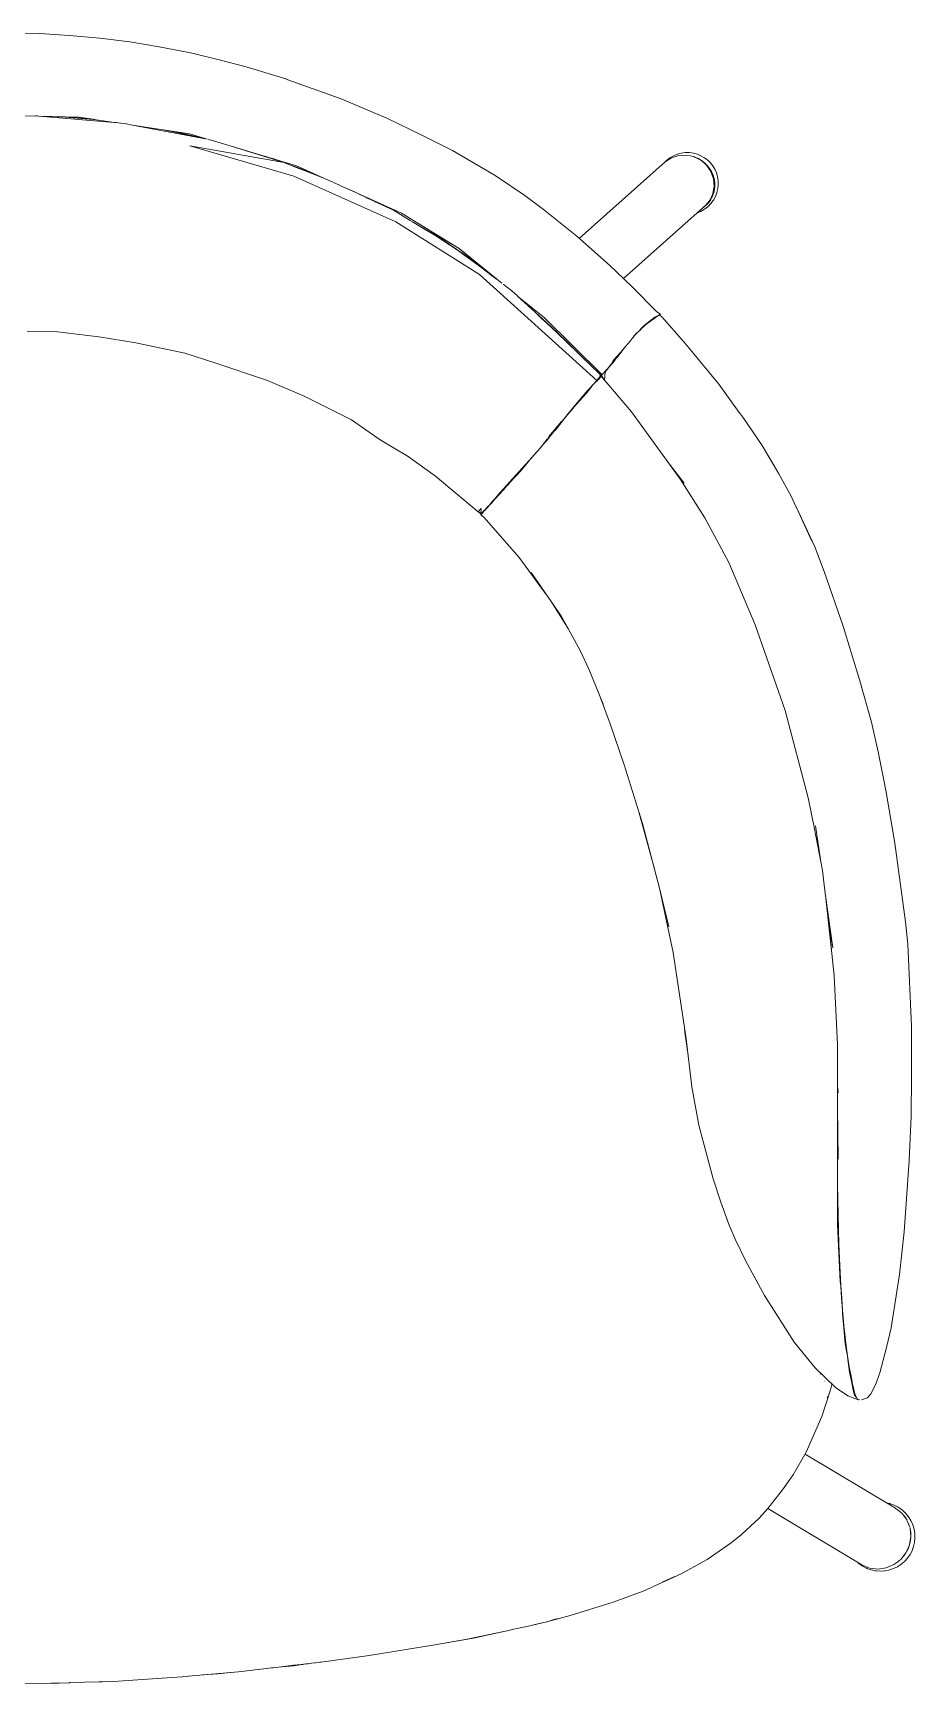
# Model space of a CAD drawing. Header units: millimetres. Extents: x 7998 to 72132, y -12523 to 5591.
# Drawn here: x 65068.2 to 65101.7, y -9556.4 to -9493.7 of the extents above; entities that cross this region are included whole.
import ezdxf

# ---------------------------------------------------------------- set-up
doc = ezdxf.new("R2010")
doc.units = ezdxf.units.MM
doc.layers.add('Xray_Furniture Temporary', color=23, linetype='Continuous', lineweight=15)

msp = doc.modelspace()

# ---------------------------------------------------------------- linework, layer by layer
at = {"layer": 'Xray_Furniture Temporary', "lineweight": 0}
for p, q in [((65068.479, -9493.687), (65067.314, -9493.665)), ((65068.479, -9493.687), (65069.624, -9493.758)), ((65069.624, -9493.758), (65070.773, -9493.863)), ((65070.773, -9493.863), (65071.909, -9494.003)), ((65071.909, -9494.003), (65073.034, -9494.189)), ((65073.034, -9494.189), (65074.157, -9494.409)), ((65074.331, -9494.439), (65074.157, -9494.409)), ((65075.254, -9494.669), (65074.331, -9494.439)), ((65076.338, -9494.951), (65075.254, -9494.669)), ((65076.338, -9494.951), (65077.874, -9495.424)), ((65077.879, -9495.429), (65077.874, -9495.424)), ((65079.45, -9495.983), (65077.879, -9495.429)), ((65079.973, -9496.182), (65079.45, -9495.983)), ((65079.973, -9496.182), (65081.682, -9496.906)), ((65065.67, -9496.837), (65068.329, -9496.813)), ((65068.391, -9496.816), (65068.329, -9496.813)), ((65068.455, -9496.822), (65068.391, -9496.816)), ((65069.967, -9496.858), (65068.455, -9496.822)), ((65071.329, -9497.065), (65068.455, -9496.822)), ((65068.871, -9496.832), (65069.455, -9496.863)), ((65069.456, -9496.854), (65069.178, -9496.839)), ((65069.455, -9496.863), (65070.518, -9496.954)), ((65070.519, -9496.945), (65069.456, -9496.854)), ((65070.519, -9496.945), (65069.967, -9496.858)), ((65070.518, -9496.954), (65070.901, -9497)), ((65070.628, -9496.959), (65070.519, -9496.945)), ((65071.329, -9497.065), (65070.628, -9496.959)), ((65071.406, -9497.071), (65071.329, -9497.065)), ((65071.467, -9497.075), (65071.406, -9497.071)), ((65071.57, -9497.088), (65071.467, -9497.075)), ((65071.686, -9497.105), (65071.57, -9497.088)), ((65071.771, -9497.122), (65071.686, -9497.105)), ((65072.013, -9497.17), (65071.771, -9497.122)), ((65074.184, -9497.5), (65072.013, -9497.17)), ((65074.852, -9497.703), (65072.013, -9497.17)), ((65083.034, -9497.555), (65081.682, -9496.906)), ((65073.174, -9497.347), (65073.638, -9497.434)), ((65073.639, -9497.425), (65073.423, -9497.385)), ((65073.638, -9497.434), (65074.852, -9497.703)), ((65074.645, -9497.65), (65073.639, -9497.425)), ((65074.852, -9497.703), (65074.184, -9497.5)), ((65074.852, -9497.703), (65074.645, -9497.65)), ((65074.925, -9497.721), (65074.904, -9497.715)), ((65074.951, -9497.725), (65074.925, -9497.721)), ((65074.951, -9497.725), (65075.011, -9497.739)), ((65075.011, -9497.739), (65075.053, -9497.75)), ((65075.053, -9497.75), (65075.759, -9497.969)), ((65083.034, -9497.555), (65084.171, -9498.133)), ((65074.199, -9497.947), (65078.14, -9499.11)), ((65077.773, -9498.59), (65074.199, -9497.947)), ((65078.249, -9498.71), (65075.759, -9497.969)), ((65075.759, -9497.969), (65077.518, -9498.508)), ((65077.082, -9498.363), (65077.518, -9498.508)), ((65077.52, -9498.499), (65077.342, -9498.44)), ((65084.171, -9498.133), (65085.793, -9499.085)), ((65092.257, -9498.561), (65092.496, -9498.404)), ((65092.42, -9498.42), (65092.303, -9498.512)), ((65092.436, -9498.41), (65092.42, -9498.42)), ((65092.436, -9498.41), (65092.565, -9498.334)), ((65092.496, -9498.404), (65092.769, -9498.316)), ((65092.703, -9498.277), (65092.565, -9498.334)), ((65092.703, -9498.277), (65092.723, -9498.27)), ((65092.723, -9498.27), (65092.867, -9498.231)), ((65092.769, -9498.316), (65093.058, -9498.302)), ((65092.867, -9498.231), (65093.015, -9498.212)), ((65093.015, -9498.212), (65093.036, -9498.212)), ((65093.165, -9498.213), (65093.036, -9498.212)), ((65093.058, -9498.302), (65093.343, -9498.363)), ((65093.165, -9498.213), (65093.184, -9498.213)), ((65093.332, -9498.233), (65093.184, -9498.213)), ((65093.476, -9498.272), (65093.332, -9498.233)), ((65093.343, -9498.363), (65093.377, -9498.38)), ((65093.384, -9498.382), (65093.377, -9498.38)), ((65093.516, -9498.437), (65093.384, -9498.382)), ((65093.384, -9498.382), (65093.606, -9498.495)), ((65093.516, -9498.437), (65093.457, -9498.42)), ((65093.614, -9498.33), (65093.476, -9498.272)), ((65093.511, -9498.447), (65093.516, -9498.437)), ((65093.639, -9498.508), (65093.516, -9498.437)), ((65093.516, -9498.437), (65093.567, -9498.476)), ((65093.744, -9498.405), (65093.614, -9498.33)), ((65093.744, -9498.405), (65093.752, -9498.41)), ((65093.752, -9498.41), (65093.869, -9498.5)), ((65077.518, -9498.508), (65077.58, -9498.531)), ((65077.724, -9498.574), (65077.52, -9498.499)), ((65077.724, -9498.574), (65077.58, -9498.531)), ((65077.773, -9498.59), (65077.736, -9498.579)), ((65077.773, -9498.59), (65077.855, -9498.623)), ((65078.419, -9498.83), (65077.855, -9498.623)), ((65077.898, -9498.638), (65078.197, -9498.758)), ((65078.197, -9498.758), (65078.416, -9498.838)), ((65079.282, -9499.177), (65078.249, -9498.71)), ((65078.416, -9498.838), (65079.279, -9499.185)), ((65079.282, -9499.177), (65078.419, -9498.83)), ((65085.793, -9499.085), (65086.919, -9499.845)), ((65092.257, -9498.561), (65088.986, -9501.471)), ((65092.303, -9498.512), (65092.257, -9498.561)), ((65093.606, -9498.495), (65093.621, -9498.508)), ((65093.635, -9498.515), (65093.621, -9498.508)), ((65093.635, -9498.515), (65093.639, -9498.508)), ((65093.672, -9498.548), (65093.635, -9498.515)), ((65093.639, -9498.508), (65093.753, -9498.595)), ((65093.687, -9498.566), (65093.672, -9498.548)), ((65093.753, -9498.595), (65093.672, -9498.548)), ((65093.687, -9498.566), (65093.742, -9498.608)), ((65093.753, -9498.595), (65093.742, -9498.608)), ((65093.742, -9498.608), (65093.799, -9498.663)), ((65093.85, -9498.701), (65093.742, -9498.608)), ((65093.855, -9498.696), (65093.753, -9498.595)), ((65093.753, -9498.595), (65093.811, -9498.668)), ((65093.799, -9498.663), (65093.828, -9498.689)), ((65093.828, -9498.689), (65093.834, -9498.699)), ((65093.843, -9498.707), (65093.93, -9498.818)), ((65093.843, -9498.707), (65093.993, -9498.931)), ((65093.855, -9498.696), (65093.85, -9498.701)), ((65093.93, -9498.818), (65093.85, -9498.701)), ((65093.944, -9498.809), (65093.855, -9498.696)), ((65093.974, -9498.603), (65093.869, -9498.5)), ((65093.944, -9498.809), (65093.878, -9498.743)), ((65093.93, -9498.818), (65093.944, -9498.809)), ((65093.93, -9498.818), (65093.993, -9498.931)), ((65094.01, -9498.936), (65093.93, -9498.818)), ((65094.017, -9498.932), (65093.944, -9498.809)), ((65093.944, -9498.809), (65093.982, -9498.895)), ((65094.065, -9498.719), (65093.974, -9498.603)), ((65093.993, -9498.931), (65094.091, -9499.206)), ((65093.993, -9498.931), (65094.002, -9498.94)), ((65094.002, -9498.94), (65094.058, -9499.069)), ((65094.01, -9498.936), (65094.017, -9498.932)), ((65094.107, -9499.202), (65094.01, -9498.936)), ((65094.017, -9498.932), (65094.074, -9499.063)), ((65094.074, -9499.063), (65094.027, -9498.982)), ((65094.074, -9499.063), (65094.058, -9499.069)), ((65094.058, -9499.069), (65094.098, -9499.204)), ((65094.14, -9498.846), (65094.065, -9498.719)), ((65094.114, -9499.201), (65094.074, -9499.063)), ((65094.074, -9499.063), (65094.089, -9499.155)), ((65094.14, -9498.846), (65094.199, -9498.981)), ((65094.199, -9498.981), (65094.24, -9499.122)), ((65082.022, -9500.848), (65078.14, -9499.11)), ((65079.279, -9499.185), (65079.876, -9499.445)), ((65079.31, -9499.189), (65079.282, -9499.177)), ((65079.31, -9499.189), (65079.876, -9499.445)), ((65079.898, -9499.455), (65080.299, -9499.636)), ((65080.316, -9499.644), (65080.887, -9499.912)), ((65080.316, -9499.644), (65080.859, -9499.889)), ((65094.116, -9499.495), (65094.069, -9499.77)), ((65094.108, -9499.621), (65094.084, -9499.718)), ((65094.084, -9499.758), (65094.108, -9499.621)), ((65094.091, -9499.206), (65094.091, -9499.214)), ((65094.091, -9499.214), (65094.116, -9499.495)), ((65094.092, -9499.761), (65094.125, -9499.624)), ((65094.125, -9499.624), (65094.093, -9499.709)), ((65094.098, -9499.204), (65094.119, -9499.342)), ((65094.114, -9499.201), (65094.107, -9499.202)), ((65094.119, -9499.342), (65094.107, -9499.202)), ((65094.122, -9499.482), (65094.108, -9499.621)), ((65094.108, -9499.621), (65094.131, -9499.483)), ((65094.125, -9499.624), (65094.108, -9499.621)), ((65094.136, -9499.341), (65094.111, -9499.252)), ((65094.136, -9499.341), (65094.114, -9499.201)), ((65094.119, -9499.342), (65094.136, -9499.341)), ((65094.119, -9499.342), (65094.122, -9499.482)), ((65094.131, -9499.483), (65094.119, -9499.342)), ((65094.125, -9499.624), (65094.123, -9499.531)), ((65094.139, -9499.483), (65094.125, -9499.624)), ((65094.136, -9499.341), (65094.127, -9499.434)), ((65094.131, -9499.483), (65094.139, -9499.483)), ((65094.139, -9499.483), (65094.136, -9499.341)), ((65094.214, -9499.743), (65094.22, -9499.723)), ((65094.22, -9499.723), (65094.254, -9499.579)), ((65094.243, -9499.133), (65094.24, -9499.122)), ((65094.266, -9499.282), (65094.243, -9499.133)), ((65094.254, -9499.579), (65094.27, -9499.431)), ((65094.27, -9499.431), (65094.266, -9499.282)), ((65080.89, -9499.904), (65080.859, -9499.889)), ((65080.887, -9499.912), (65080.911, -9499.924)), ((65080.89, -9499.904), (65082.231, -9500.509)), ((65081.193, -9500.056), (65080.89, -9499.904)), ((65080.911, -9499.924), (65081.193, -9500.056)), ((65081.21, -9500.064), (65081.93, -9500.402)), ((65086.919, -9499.845), (65087.63, -9500.368)), ((65093.672, -9500.32), (65093.473, -9500.502)), ((65093.672, -9500.32), (65093.684, -9500.313)), ((65093.684, -9500.313), (65093.676, -9500.316)), ((65093.683, -9500.31), (65093.684, -9500.313)), ((65093.684, -9500.313), (65093.794, -9500.227)), ((65093.753, -9500.247), (65093.684, -9500.313)), ((65093.684, -9500.313), (65093.716, -9500.281)), ((65093.752, -9500.363), (65093.87, -9500.27)), ((65093.773, -9500.233), (65093.753, -9500.247)), ((65093.773, -9500.233), (65093.789, -9500.221)), ((65093.789, -9500.221), (65093.82, -9500.183)), ((65093.794, -9500.227), (65093.789, -9500.221)), ((65093.794, -9500.227), (65093.891, -9500.127)), ((65093.891, -9500.127), (65093.82, -9500.183)), ((65093.82, -9500.183), (65093.834, -9500.161)), ((65093.834, -9500.161), (65093.878, -9500.115)), ((65093.87, -9500.27), (65093.884, -9500.259)), ((65093.878, -9500.115), (65093.924, -9500.053)), ((65093.891, -9500.127), (65093.878, -9500.115)), ((65093.884, -9500.259), (65093.988, -9500.151)), ((65093.973, -9500.014), (65093.891, -9500.127)), ((65093.891, -9500.127), (65093.936, -9500.047)), ((65093.941, -9500.034), (65093.924, -9500.053)), ((65093.924, -9500.053), (65093.936, -9500.047)), ((65093.936, -9500.047), (65093.941, -9500.034)), ((65093.946, -9500.023), (65093.941, -9500.034)), ((65093.951, -9500.022), (65093.946, -9500.023)), ((65093.959, -9500.005), (65093.951, -9500.022)), ((65093.951, -9500.022), (65093.967, -9500.01)), ((65094.064, -9499.777), (65093.959, -9500.005)), ((65094.026, -9499.884), (65093.959, -9500.005)), ((65093.967, -9500.01), (65094.026, -9499.884)), ((65093.967, -9500.01), (65093.973, -9500.014)), ((65093.973, -9500.014), (65094.041, -9499.892)), ((65094.041, -9499.892), (65093.987, -9499.966)), ((65093.988, -9500.151), (65094.076, -9500.031)), ((65094.026, -9499.884), (65094.084, -9499.758)), ((65094.064, -9499.777), (65094.026, -9499.884)), ((65094.026, -9499.884), (65094.041, -9499.892)), ((65094.041, -9499.892), (65094.092, -9499.761)), ((65094.041, -9499.892), (65094.063, -9499.803)), ((65094.069, -9499.77), (65094.064, -9499.777)), ((65094.076, -9500.031), (65094.088, -9500.014)), ((65094.092, -9499.761), (65094.084, -9499.758)), ((65094.088, -9500.014), (65094.16, -9499.883)), ((65094.214, -9499.743), (65094.16, -9499.883)), ((65081.93, -9500.402), (65082.571, -9500.79)), ((65085.201, -9502.843), (65082.022, -9500.848)), ((65084.422, -9501.856), (65082.231, -9500.509)), ((65084.422, -9501.856), (65082.571, -9500.79)), ((65082.653, -9500.838), (65082.849, -9500.958)), ((65082.849, -9500.958), (65082.951, -9501.016)), ((65087.63, -9500.368), (65088.896, -9501.392)), ((65093.465, -9500.504), (65090.666, -9502.994)), ((65093.473, -9500.502), (65093.465, -9500.504)), ((65093.61, -9500.444), (65093.473, -9500.502)), ((65093.61, -9500.444), (65093.623, -9500.438)), ((65093.623, -9500.438), (65093.752, -9500.363)), ((65082.951, -9501.016), (65083.542, -9501.377)), ((65083.546, -9501.37), (65083.025, -9501.052)), ((65083.542, -9501.377), (65084.093, -9501.736)), ((65084.098, -9501.728), (65083.546, -9501.37)), ((65090.136, -9502.484), (65088.896, -9501.392)), ((65084.093, -9501.736), (65084.178, -9501.794)), ((65084.615, -9502.086), (65084.098, -9501.728)), ((65084.178, -9501.794), (65084.312, -9501.882)), ((65084.312, -9501.882), (65084.399, -9501.947)), ((65084.399, -9501.947), (65084.61, -9502.093)), ((65086.047, -9503.177), (65084.422, -9501.856)), ((65085.571, -9502.804), (65084.422, -9501.856)), ((65084.61, -9502.093), (65085.099, -9502.451)), ((65085.104, -9502.444), (65084.615, -9502.086)), ((65085.099, -9502.451), (65085.566, -9502.811)), ((65085.099, -9502.451), (65085.571, -9502.804)), ((65085.571, -9502.804), (65085.104, -9502.444)), ((65089.656, -9506.872), (65085.201, -9502.843)), ((65085.566, -9502.811), (65085.678, -9502.902)), ((65085.68, -9502.893), (65085.571, -9502.804)), ((65090.985, -9503.301), (65090.136, -9502.484)), ((65085.821, -9503.008), (65085.688, -9502.899)), ((65085.688, -9502.899), (65085.825, -9503.003)), ((65086.097, -9503.21), (65086.426, -9503.46)), ((65086.642, -9503.661), (65086.426, -9503.46)), ((65091.935, -9504.266), (65090.985, -9503.301)), ((65087.65, -9504.481), (65086.648, -9503.666)), ((65087.17, -9504.152), (65086.648, -9503.666)), ((65087.327, -9504.291), (65087.17, -9504.152)), ((65087.748, -9504.674), (65087.327, -9504.291)), ((65087.543, -9504.499), (65087.327, -9504.291)), ((65087.543, -9504.499), (65087.742, -9504.681)), ((65089.841, -9506.649), (65087.65, -9504.481)), ((65087.742, -9504.681), (65088.152, -9505.066)), ((65088.158, -9505.059), (65087.748, -9504.674)), ((65091.864, -9504.47), (65091.454, -9504.778)), ((65091.553, -9504.714), (65091.49, -9504.766)), ((65091.496, -9504.773), (65091.559, -9504.72)), ((65091.616, -9504.664), (65091.553, -9504.714)), ((65091.559, -9504.72), (65091.622, -9504.671)), ((65091.677, -9504.618), (65091.616, -9504.664)), ((65091.622, -9504.671), (65091.683, -9504.625)), ((65091.735, -9504.576), (65091.677, -9504.618)), ((65091.683, -9504.625), (65091.741, -9504.583)), ((65091.79, -9504.538), (65091.735, -9504.576)), ((65091.741, -9504.583), (65091.796, -9504.545)), ((65091.842, -9504.505), (65091.79, -9504.538)), ((65091.796, -9504.545), (65091.804, -9504.54)), ((65091.804, -9504.54), (65091.832, -9504.519)), ((65091.888, -9504.475), (65091.832, -9504.519)), ((65091.888, -9504.475), (65091.842, -9504.505)), ((65092.072, -9504.357), (65091.864, -9504.47)), ((65091.929, -9504.451), (65091.888, -9504.475)), ((65091.964, -9504.432), (65091.929, -9504.451)), ((65092.072, -9504.357), (65091.935, -9504.266)), ((65091.989, -9504.419), (65091.964, -9504.432)), ((65092.045, -9504.384), (65091.989, -9504.419)), ((65092.053, -9504.392), (65092.072, -9504.357)), ((65092.053, -9504.392), (65092.136, -9504.467)), ((65092.96, -9505.401), (65092.136, -9504.467)), ((65069.069, -9505.011), (65068.01, -9504.999)), ((65070.731, -9505.214), (65069.069, -9505.011)), ((65070.731, -9505.214), (65072.147, -9505.448)), ((65088.921, -9505.806), (65088.152, -9505.066)), ((65088.555, -9505.445), (65088.158, -9505.059)), ((65090.92, -9505.374), (65091.002, -9505.277)), ((65091.078, -9505.176), (65091.002, -9505.277)), ((65091.002, -9505.277), (65091.08, -9505.186)), ((65091.146, -9505.093), (65091.078, -9505.176)), ((65091.15, -9505.097), (65091.078, -9505.176)), ((65091.222, -9505.02), (65091.146, -9505.093)), ((65091.222, -9505.02), (65091.15, -9505.097)), ((65091.156, -9505.103), (65091.228, -9505.026)), ((65091.228, -9505.026), (65091.298, -9504.956)), ((65091.36, -9504.883), (65091.292, -9504.949)), ((65091.298, -9504.956), (65091.366, -9504.89)), ((65091.454, -9504.778), (65091.36, -9504.883)), ((65091.426, -9504.823), (65091.36, -9504.883)), ((65091.366, -9504.89), (65091.432, -9504.829)), ((65091.49, -9504.766), (65091.426, -9504.823)), ((65091.432, -9504.829), (65091.496, -9504.773)), ((65072.147, -9505.448), (65074.006, -9505.839)), ((65075.11, -9506.195), (65074.006, -9505.839)), ((65088.921, -9505.806), (65088.555, -9505.445)), ((65089.055, -9505.938), (65088.921, -9505.806)), ((65089.784, -9506.641), (65089.055, -9505.938)), ((65090.405, -9505.978), (65090.251, -9506.153)), ((65090.405, -9505.978), (65090.417, -9505.99)), ((65090.411, -9505.999), (65090.406, -9506.004)), ((65090.573, -9505.793), (65090.408, -9505.975)), ((65090.408, -9505.975), (65090.417, -9505.99)), ((65090.417, -9505.99), (65090.411, -9505.999)), ((65090.416, -9506.005), (65090.427, -9506)), ((65090.49, -9505.898), (65090.417, -9505.99)), ((65090.417, -9505.99), (65090.423, -9505.996)), ((65090.423, -9505.996), (65090.43, -9505.996)), ((65090.43, -9505.996), (65090.496, -9505.905)), ((65090.573, -9505.793), (65090.49, -9505.898)), ((65090.664, -9505.692), (65090.496, -9505.905)), ((65090.613, -9505.742), (65090.573, -9505.793)), ((65090.613, -9505.742), (65090.618, -9505.736)), ((65090.75, -9505.584), (65090.618, -9505.736)), ((65090.664, -9505.692), (65090.75, -9505.584)), ((65090.75, -9505.584), (65090.835, -9505.477)), ((65090.835, -9505.477), (65090.92, -9505.374)), ((65092.96, -9505.401), (65093.344, -9505.857)), ((65094.293, -9507.014), (65093.344, -9505.857)), ((65075.11, -9506.195), (65077.147, -9506.879)), ((65089.844, -9506.653), (65090.057, -9506.427)), ((65089.948, -9506.857), (65089.975, -9506.548)), ((65089.975, -9506.548), (65090.048, -9506.45)), ((65090.048, -9506.45), (65090.096, -9506.394)), ((65090.057, -9506.427), (65090.202, -9506.255)), ((65090.096, -9506.394), (65090.149, -9506.332)), ((65090.149, -9506.332), (65090.208, -9506.262)), ((65090.266, -9506.178), (65090.202, -9506.255)), ((65090.208, -9506.262), (65090.272, -9506.185)), ((65090.335, -9506.093), (65090.266, -9506.178)), ((65090.272, -9506.185), (65090.341, -9506.099)), ((65090.341, -9506.099), (65090.409, -9506.015)), ((65090.402, -9506.009), (65090.409, -9506.015)), ((65090.406, -9506.004), (65090.412, -9506.01)), ((65090.412, -9506.01), (65090.416, -9506.014)), ((65078.543, -9507.463), (65077.147, -9506.879)), ((65089.306, -9507.255), (65089.251, -9507.322)), ((65089.258, -9507.328), (65089.354, -9507.216)), ((65089.259, -9507.358), (65089.509, -9507.042)), ((65089.259, -9507.358), (65089.437, -9507.122)), ((65089.347, -9507.21), (65089.306, -9507.255)), ((65089.373, -9507.181), (65089.347, -9507.21)), ((65089.354, -9507.216), (65089.437, -9507.122)), ((65089.656, -9506.872), (65089.373, -9507.181)), ((65089.437, -9507.122), (65089.509, -9507.042)), ((65089.584, -9506.966), (65089.576, -9506.959)), ((65089.584, -9506.966), (65089.707, -9506.844)), ((65089.771, -9506.736), (65089.656, -9506.872)), ((65089.707, -9506.844), (65089.783, -9506.756)), ((65089.767, -9506.678), (65089.78, -9506.697)), ((65089.783, -9506.68), (65089.767, -9506.678)), ((65089.775, -9506.736), (65089.771, -9506.736)), ((65089.775, -9506.736), (65089.779, -9506.733)), ((65089.783, -9506.756), (65089.775, -9506.736)), ((65089.779, -9506.733), (65089.803, -9506.74)), ((65089.78, -9506.697), (65089.783, -9506.68)), ((65089.78, -9506.697), (65089.782, -9506.728)), ((65089.827, -9506.715), (65089.782, -9506.728)), ((65089.783, -9506.68), (65089.784, -9506.641)), ((65089.803, -9506.74), (65089.783, -9506.756)), ((65089.827, -9506.715), (65089.803, -9506.74)), ((65089.841, -9506.649), (65089.814, -9506.684)), ((65089.814, -9506.684), (65089.844, -9506.653)), ((65089.818, -9506.688), (65089.832, -9506.678)), ((65089.928, -9506.833), (65089.818, -9506.688)), ((65089.827, -9506.715), (65090.975, -9508.069)), ((65089.832, -9506.678), (65089.928, -9506.833)), ((65089.844, -9506.653), (65089.841, -9506.649)), ((65094.293, -9507.014), (65095.071, -9508.09)), ((65078.543, -9507.463), (65080.337, -9508.369)), ((65088.531, -9508.181), (65089.174, -9507.412)), ((65088.752, -9507.928), (65088.798, -9507.873)), ((65088.798, -9507.873), (65088.872, -9507.782)), ((65089.259, -9507.358), (65088.872, -9507.782)), ((65089.01, -9507.62), (65088.872, -9507.782)), ((65089.01, -9507.62), (65089.023, -9507.604)), ((65089.023, -9507.604), (65089.258, -9507.328)), ((65089.251, -9507.322), (65089.174, -9507.412)), ((65080.337, -9508.369), (65081.421, -9509.125)), ((65087.829, -9508.999), (65088.319, -9508.438)), ((65088.421, -9508.336), (65088.089, -9508.762)), ((65088.319, -9508.438), (65088.183, -9508.605)), ((65088.189, -9508.612), (65088.326, -9508.445)), ((65088.325, -9508.428), (65088.319, -9508.438)), ((65088.461, -9508.267), (65088.325, -9508.428)), ((65088.326, -9508.445), (65088.421, -9508.336)), ((65088.421, -9508.336), (65088.467, -9508.273)), ((65088.531, -9508.181), (65088.461, -9508.267)), ((65088.467, -9508.273), (65088.61, -9508.1)), ((65088.61, -9508.1), (65088.752, -9507.928)), ((65092.808, -9510.593), (65090.975, -9508.069)), ((65095.202, -9508.265), (65095.071, -9508.09)), ((65095.945, -9509.348), (65095.202, -9508.265)), ((65081.421, -9509.125), (65082.494, -9509.758)), ((65087.775, -9509.106), (65087.679, -9509.223)), ((65087.739, -9509.163), (65087.935, -9508.924)), ((65087.803, -9509.076), (65087.775, -9509.106)), ((65087.804, -9509.07), (65087.803, -9509.076)), ((65088.183, -9508.605), (65087.804, -9509.07)), ((65087.829, -9508.999), (65088.183, -9508.605)), ((65088.189, -9508.612), (65087.935, -9508.924)), ((65082.494, -9509.758), (65083.527, -9510.504)), ((65087.084, -9509.914), (65087.262, -9509.718)), ((65087.262, -9509.718), (65087.152, -9509.851)), ((65087.411, -9509.544), (65087.262, -9509.718)), ((65087.549, -9509.38), (65087.411, -9509.544)), ((65087.509, -9509.441), (65087.411, -9509.544)), ((65087.509, -9509.441), (65087.555, -9509.386)), ((65087.679, -9509.223), (65087.549, -9509.38)), ((65087.555, -9509.386), (65087.572, -9509.367)), ((65087.572, -9509.367), (65087.685, -9509.229)), ((65087.685, -9509.229), (65087.739, -9509.163)), ((65095.945, -9509.348), (65096.489, -9510.273)), ((65087.084, -9509.914), (65086.336, -9510.735)), ((65086.732, -9510.325), (65086.535, -9510.545)), ((65086.542, -9510.551), (65086.738, -9510.331)), ((65086.738, -9510.331), (65086.629, -9510.462)), ((65086.922, -9510.11), (65086.732, -9510.325)), ((65086.738, -9510.331), (65086.881, -9510.169)), ((65087.072, -9509.937), (65086.881, -9510.169)), ((65087.072, -9509.937), (65086.922, -9510.11)), ((65087.025, -9509.979), (65087.072, -9509.937)), ((65087.079, -9509.93), (65087.072, -9509.937)), ((65087.1, -9509.906), (65087.079, -9509.93)), ((65087.13, -9509.872), (65087.084, -9509.914)), ((65087.13, -9509.872), (65087.1, -9509.906)), ((65087.119, -9509.893), (65087.1, -9509.906)), ((65092.415, -9510.053), (65092.978, -9510.78)), ((65096.489, -9510.273), (65096.576, -9510.425)), ((65085.147, -9511.872), (65083.527, -9510.504)), ((65085.889, -9511.244), (65086.336, -9510.735)), ((65085.961, -9511.181), (65086.336, -9510.735)), ((65086.113, -9511.013), (65086.033, -9511.095)), ((65086.119, -9511.02), (65086.112, -9511.031)), ((65086.113, -9511.013), (65086.145, -9510.978)), ((65086.119, -9511.02), (65086.147, -9510.991)), ((65086.338, -9510.764), (65086.145, -9510.978)), ((65086.145, -9510.978), (65086.255, -9510.87)), ((65086.147, -9510.991), (65086.151, -9510.984)), ((65086.151, -9510.984), (65086.255, -9510.87)), ((65086.255, -9510.87), (65086.291, -9510.834)), ((65086.291, -9510.834), (65086.344, -9510.77)), ((65086.535, -9510.545), (65086.338, -9510.764)), ((65086.344, -9510.77), (65086.542, -9510.551)), ((65086.629, -9510.462), (65086.542, -9510.551)), ((65092.808, -9510.593), (65093.759, -9512.092)), ((65097.037, -9511.27), (65096.576, -9510.425)), ((65085.562, -9511.62), (65085.518, -9511.665)), ((65085.525, -9511.671), (65085.57, -9511.626)), ((65085.643, -9511.53), (65085.562, -9511.62)), ((65085.57, -9511.626), (65085.649, -9511.536)), ((65085.665, -9511.499), (65085.643, -9511.53)), ((65085.649, -9511.536), (65085.799, -9511.372)), ((65085.665, -9511.499), (65085.712, -9511.445)), ((65085.741, -9511.414), (65085.712, -9511.445)), ((65085.741, -9511.414), (65085.88, -9511.254)), ((65085.792, -9511.366), (65085.741, -9511.414)), ((65085.895, -9511.251), (65085.792, -9511.366)), ((65085.799, -9511.372), (65085.968, -9511.187)), ((65085.88, -9511.254), (65085.889, -9511.244)), ((65085.889, -9511.244), (65086.033, -9511.095)), ((65085.934, -9511.211), (65085.895, -9511.251)), ((65085.961, -9511.181), (65085.934, -9511.211)), ((65086.069, -9511.071), (65085.961, -9511.181)), ((65085.968, -9511.187), (65086.069, -9511.071)), ((65086.112, -9511.031), (65086.069, -9511.071)), ((65097.23, -9511.688), (65097.037, -9511.27)), ((65085.147, -9511.872), (65085.26, -9511.744)), ((65085.247, -9511.938), (65085.147, -9511.872)), ((65085.26, -9511.744), (65085.247, -9511.938)), ((65085.262, -9511.922), (65085.247, -9511.938)), ((65085.247, -9511.938), (65085.266, -9511.934)), ((65085.272, -9511.948), (65085.252, -9511.983)), ((65085.359, -9512.067), (65085.252, -9511.983)), ((65085.284, -9511.908), (65085.262, -9511.922)), ((65085.262, -9511.922), (65085.266, -9511.934)), ((65085.266, -9511.934), (65085.284, -9511.908)), ((65085.291, -9511.914), (65085.266, -9511.934)), ((65085.272, -9511.94), (65085.299, -9511.913)), ((65085.272, -9511.948), (65085.299, -9511.913)), ((65085.291, -9511.914), (65085.272, -9511.94)), ((65085.272, -9511.94), (65085.272, -9511.948)), ((65085.276, -9511.953), (65085.369, -9511.836)), ((65085.284, -9511.908), (65085.312, -9511.876)), ((65085.292, -9511.907), (65085.291, -9511.914)), ((65085.335, -9511.862), (65085.292, -9511.907)), ((65085.299, -9511.913), (65085.324, -9511.893)), ((65085.386, -9511.804), (65085.312, -9511.876)), ((65085.324, -9511.893), (65085.35, -9511.86)), ((65085.338, -9511.859), (65085.335, -9511.862)), ((65085.343, -9511.854), (65085.338, -9511.859)), ((65085.386, -9511.804), (65085.343, -9511.854)), ((65085.35, -9511.86), (65085.354, -9511.855)), ((65086.708, -9513.599), (65085.359, -9512.067)), ((65085.425, -9511.779), (65085.369, -9511.836)), ((65085.369, -9511.836), (65085.398, -9511.814)), ((65085.398, -9511.814), (65085.425, -9511.779)), ((65085.518, -9511.665), (65085.418, -9511.773)), ((65085.518, -9511.665), (65085.425, -9511.779)), ((65085.425, -9511.779), (65085.525, -9511.671)), ((65093.759, -9512.092), (65094.678, -9513.792)), ((65097.23, -9511.688), (65097.238, -9511.703)), ((65097.238, -9511.703), (65097.828, -9512.978)), ((65097.238, -9511.703), (65097.934, -9513.191)), ((65098.298, -9514.133), (65097.934, -9513.191)), ((65087.737, -9515.005), (65086.708, -9513.599)), ((65094.678, -9513.792), (65095.667, -9516.164)), ((65098.298, -9514.133), (65099.015, -9516.214)), ((65087.166, -9514.178), (65088.32, -9515.85)), ((65088.578, -9516.322), (65087.949, -9515.312)), ((65088.32, -9515.85), (65089.027, -9517.14)), ((65096.808, -9519.422), (65095.667, -9516.164)), ((65099.651, -9518.287), (65099.015, -9516.214)), ((65089.368, -9517.875), (65089.027, -9517.14)), ((65089.897, -9519.18), (65089.368, -9517.875)), ((65099.651, -9518.287), (65100.098, -9519.861)), ((65089.799, -9518.94), (65090.165, -9519.931)), ((65097.689, -9522.743), (65096.808, -9519.422)), ((65090.694, -9521.478), (65090.165, -9519.931)), ((65100.098, -9519.861), (65100.348, -9520.987)), ((65100.55, -9522.005), (65100.348, -9520.987)), ((65090.694, -9521.478), (65091.39, -9523.712)), ((65100.646, -9522.527), (65100.55, -9522.005)), ((65097.689, -9522.743), (65097.934, -9523.982)), ((65100.98, -9524.455), (65100.646, -9522.527)), ((65091.86, -9525.484), (65091.254, -9523.276)), ((65092.041, -9526.166), (65091.39, -9523.712)), ((65097.966, -9524.137), (65097.934, -9523.982)), ((65097.985, -9524.242), (65097.966, -9524.137)), ((65098.152, -9525.085), (65097.971, -9523.806)), ((65097.985, -9524.242), (65098.233, -9525.498)), ((65101.384, -9527.451), (65100.98, -9524.455)), ((65098.298, -9526.048), (65098.233, -9525.498)), ((65098.332, -9526.357), (65098.298, -9526.048)), ((65092.041, -9526.166), (65092.395, -9527.643)), ((65092.553, -9528.616), (65092.041, -9526.166)), ((65098.628, -9528.444), (65098.332, -9526.357)), ((65098.461, -9527.44), (65098.343, -9526.437)), ((65098.578, -9528.541), (65098.343, -9526.437)), ((65098.469, -9527.439), (65098.376, -9526.666)), ((65098.68, -9529.504), (65098.461, -9527.44)), ((65098.547, -9528.189), (65098.469, -9527.439)), ((65101.384, -9527.451), (65101.468, -9528.303)), ((65098.578, -9528.541), (65098.547, -9528.189)), ((65101.608, -9531.423), (65101.468, -9528.303)), ((65092.553, -9528.616), (65093.046, -9531.903)), ((65098.68, -9529.504), (65098.8, -9532.109)), ((65093.1, -9532.357), (65092.994, -9531.56)), ((65101.608, -9531.423), (65101.614, -9533.32)), ((65093.046, -9531.903), (65093.263, -9533.727)), ((65098.8, -9532.109), (65098.8, -9533.722)), ((65101.595, -9534.836), (65101.614, -9533.32)), ((65093.535, -9535.18), (65093.263, -9533.727)), ((65098.802, -9533.734), (65098.8, -9533.792)), ((65098.8, -9534.147), (65098.802, -9533.993)), ((65098.8, -9534.147), (65098.8, -9534.209)), ((65098.803, -9534.354), (65098.8, -9534.209)), ((65098.802, -9533.734), (65098.826, -9533.892)), ((65098.826, -9533.951), (65098.802, -9533.804)), ((65098.802, -9533.993), (65098.802, -9533.804)), ((65098.801, -9534.524), (65098.803, -9534.354)), ((65098.801, -9534.524), (65098.828, -9536.476)), ((65098.802, -9535.701), (65098.801, -9534.524)), ((65101.53, -9536.523), (65101.595, -9534.836)), ((65093.535, -9535.18), (65094.079, -9537.222)), ((65098.8, -9536.26), (65098.802, -9535.701)), ((65098.802, -9536.286), (65098.8, -9536.26)), ((65098.804, -9536.868), (65098.802, -9536.286)), ((65101.338, -9539.24), (65101.53, -9536.523)), ((65094.079, -9537.222), (65094.371, -9538.105)), ((65098.807, -9537.447), (65098.804, -9536.868)), ((65098.799, -9538.932), (65098.807, -9537.858)), ((65098.814, -9538.021), (65098.807, -9537.447)), ((65098.807, -9537.858), (65098.807, -9537.447)), ((65098.814, -9538.021), (65098.807, -9537.858)), ((65094.371, -9538.105), (65094.686, -9538.984)), ((65098.824, -9538.591), (65098.814, -9538.021)), ((65098.838, -9539.155), (65098.824, -9538.591)), ((65094.686, -9538.984), (65094.928, -9539.54)), ((65098.848, -9540.053), (65098.799, -9538.932)), ((65098.857, -9539.694), (65098.838, -9539.155)), ((65098.848, -9539.711), (65098.838, -9539.155)), ((65101.338, -9539.24), (65101.157, -9540.853)), ((65094.928, -9539.54), (65095.315, -9540.348)), ((65098.89, -9540.693), (65098.848, -9539.711)), ((65098.851, -9539.782), (65098.858, -9539.743)), ((65098.856, -9539.701), (65098.857, -9539.694)), ((65098.857, -9539.71), (65098.856, -9539.701)), ((65098.878, -9540.252), (65098.857, -9539.71)), ((65095.315, -9540.348), (65096.032, -9541.652)), ((65098.909, -9541.125), (65098.848, -9540.053)), ((65098.903, -9540.777), (65098.878, -9540.252)), ((65098.89, -9540.693), (65098.895, -9540.778)), ((65098.909, -9541.125), (65098.895, -9540.778)), ((65098.931, -9541.281), (65098.903, -9540.777)), ((65098.909, -9541.125), (65098.922, -9541.282)), ((65101.125, -9541.093), (65100.839, -9542.891)), ((65101.125, -9541.093), (65101.157, -9540.853)), ((65096.649, -9542.628), (65096.032, -9541.652)), ((65098.922, -9541.282), (65098.953, -9541.761)), ((65098.962, -9541.761), (65098.931, -9541.281)), ((65098.953, -9541.761), (65098.986, -9542.212)), ((65098.995, -9542.211), (65098.962, -9541.761)), ((65098.994, -9542.365), (65098.986, -9542.212)), ((65098.986, -9542.212), (65099.01, -9542.497)), ((65099.01, -9542.497), (65098.994, -9542.365)), ((65099.03, -9542.63), (65098.995, -9542.211)), ((65096.649, -9542.628), (65097.159, -9543.428)), ((65099.01, -9542.497), (65099.008, -9542.505)), ((65099.097, -9543.36), (65099.008, -9542.505)), ((65099.017, -9542.47), (65099.01, -9542.497)), ((65099.096, -9543.492), (65099.019, -9542.611)), ((65099.061, -9542.946), (65099.03, -9542.63)), ((65099.056, -9542.96), (65099.061, -9542.946)), ((65099.068, -9543.013), (65099.061, -9542.946)), ((65099.068, -9543.013), (65099.063, -9543.034)), ((65099.106, -9543.359), (65099.068, -9543.013)), ((65100.839, -9542.891), (65100.663, -9543.634)), ((65097.952, -9544.409), (65097.159, -9543.428)), ((65099.096, -9543.492), (65099.169, -9543.904)), ((65099.097, -9543.36), (65099.169, -9543.904)), ((65099.146, -9543.673), (65099.106, -9543.359)), ((65100.416, -9544.598), (65100.663, -9543.634)), ((65099.185, -9543.954), (65099.146, -9543.673)), ((65099.169, -9543.904), (65099.176, -9543.955)), ((65099.176, -9543.955), (65099.193, -9544.087)), ((65099.224, -9544.204), (65099.185, -9543.954)), ((65099.255, -9544.565), (65099.193, -9544.087)), ((65099.193, -9544.087), (65099.215, -9544.206)), ((65099.215, -9544.206), (65099.253, -9544.426)), ((65099.262, -9544.425), (65099.224, -9544.204)), ((65098.73, -9545.154), (65097.952, -9544.409)), ((65098.154, -9544.643), (65098.142, -9544.638)), ((65098.142, -9544.645), (65098.15, -9544.65)), ((65098.317, -9544.909), (65098.328, -9544.914)), ((65099.253, -9544.426), (65099.288, -9544.618)), ((65099.347, -9544.972), (65099.255, -9544.565)), ((65099.297, -9544.617), (65099.262, -9544.425)), ((65099.288, -9544.618), (65099.321, -9544.783)), ((65099.307, -9544.664), (65099.297, -9544.617)), ((65099.307, -9544.664), (65099.358, -9544.937)), ((65099.321, -9544.783), (65099.35, -9544.922)), ((65100.249, -9545.056), (65100.416, -9544.598)), ((65098.211, -9546.261), (65098.531, -9545.238)), ((65098.327, -9544.917), (65098.316, -9544.912)), ((65098.418, -9545.55), (65098.438, -9545.482)), ((65098.59, -9545.04), (65098.531, -9545.238)), ((65098.579, -9545.034), (65098.59, -9545.04)), ((65098.58, -9545.031), (65098.59, -9545.04)), ((65098.59, -9545.04), (65098.62, -9545.049)), ((65099.198, -9545.468), (65098.73, -9545.154)), ((65099.198, -9545.468), (65099.459, -9545.565)), ((65099.347, -9544.972), (65099.4, -9545.25)), ((65099.35, -9544.922), (65099.358, -9544.937)), ((65099.358, -9544.937), (65099.376, -9545.038)), ((65099.376, -9545.038), (65099.397, -9545.12)), ((65099.454, -9545.388), (65099.397, -9545.12)), ((65099.4, -9545.25), (65099.397, -9545.255)), ((65099.448, -9545.448), (65099.397, -9545.255)), ((65099.428, -9545.266), (65099.4, -9545.25)), ((65099.426, -9545.291), (65099.434, -9545.296)), ((65099.514, -9545.516), (65099.448, -9545.448)), ((65099.558, -9545.609), (65099.454, -9545.388)), ((65099.94, -9545.545), (65100.068, -9545.395)), ((65100.249, -9545.056), (65100.068, -9545.395)), ((65099.558, -9545.609), (65099.459, -9545.565)), ((65099.598, -9545.627), (65099.558, -9545.609)), ((65099.598, -9545.627), (65099.603, -9545.618)), ((65099.598, -9545.627), (65099.62, -9545.624)), ((65099.62, -9545.624), (65099.608, -9545.612)), ((65099.624, -9545.613), (65099.608, -9545.612)), ((65099.62, -9545.624), (65099.624, -9545.613)), ((65099.709, -9545.618), (65099.94, -9545.545)), ((65098.211, -9546.261), (65097.614, -9547.617)), ((65097.614, -9547.617), (65097.113, -9548.477)), ((65101.007, -9549.744), (65097.576, -9547.682)), ((65096.707, -9549.039), (65097.113, -9548.477)), ((65096.707, -9549.039), (65096.153, -9549.753)), ((65096.153, -9549.753), (65095.823, -9550.115)), ((65099.72, -9551.893), (65096.155, -9549.751)), ((65100.784, -9549.567), (65100.672, -9549.543)), ((65100.784, -9549.567), (65100.799, -9549.571)), ((65100.799, -9549.571), (65100.956, -9549.627)), ((65100.956, -9549.627), (65101.103, -9549.703)), ((65101.091, -9549.81), (65101.007, -9549.744)), ((65101.091, -9549.81), (65101.156, -9549.855)), ((65101.103, -9549.703), (65101.121, -9549.713)), ((65101.121, -9549.713), (65101.256, -9549.809)), ((65101.156, -9549.855), (65101.136, -9549.845)), ((65101.156, -9549.855), (65101.153, -9549.859)), ((65101.19, -9549.887), (65101.156, -9549.855)), ((65101.156, -9549.855), (65101.168, -9549.87)), ((65101.255, -9549.939), (65101.19, -9549.887)), ((65101.256, -9549.809), (65101.378, -9549.922)), ((65101.378, -9549.922), (65101.395, -9549.938)), ((65095.823, -9550.115), (65095.15, -9550.736)), ((65101.443, -9550.194), (65101.255, -9549.939)), ((65101.295, -9549.993), (65101.368, -9550.081)), ((65101.368, -9550.081), (65101.342, -9550.057)), ((65101.365, -9550.083), (65101.368, -9550.081)), ((65101.368, -9550.081), (65101.41, -9550.149)), ((65101.368, -9550.081), (65101.381, -9550.11)), ((65101.395, -9549.938), (65101.5, -9550.067)), ((65101.453, -9550.22), (65101.514, -9550.356)), ((65101.545, -9550.46), (65101.453, -9550.22)), ((65101.514, -9550.356), (65101.49, -9550.316)), ((65101.588, -9550.208), (65101.5, -9550.067)), ((65101.514, -9550.356), (65101.507, -9550.359)), ((65101.545, -9550.46), (65101.514, -9550.356)), ((65101.514, -9550.356), (65101.521, -9550.398)), ((65101.559, -9550.507), (65101.557, -9550.491)), ((65101.559, -9550.507), (65101.585, -9550.663)), ((65101.589, -9550.807), (65101.559, -9550.507)), ((65101.588, -9550.208), (65101.598, -9550.228)), ((65101.598, -9550.228), (65101.665, -9550.379)), ((65101.665, -9550.379), (65101.713, -9550.537)), ((65101.713, -9550.537), (65101.739, -9550.701)), ((65094.763, -9551.052), (65093.844, -9551.69)), ((65095.15, -9550.736), (65094.763, -9551.052)), ((65101.411, -9551.425), (65101.539, -9551.131)), ((65101.539, -9551.131), (65101.484, -9551.284)), ((65101.539, -9551.131), (65101.59, -9550.821)), ((65101.539, -9551.131), (65101.574, -9550.979)), ((65101.574, -9550.979), (65101.554, -9551.035)), ((65101.574, -9550.979), (65101.563, -9550.977)), ((65101.585, -9550.663), (65101.569, -9550.61)), ((65101.574, -9550.979), (65101.573, -9550.917)), ((65101.59, -9550.821), (65101.574, -9550.979)), ((65101.575, -9550.664), (65101.585, -9550.663)), ((65101.585, -9550.663), (65101.58, -9550.716)), ((65101.585, -9550.663), (65101.589, -9550.807)), ((65101.59, -9550.811), (65101.589, -9550.807)), ((65101.59, -9550.811), (65101.59, -9550.821)), ((65101.691, -9551.203), (65101.727, -9551.043)), ((65101.727, -9551.043), (65101.744, -9550.881)), ((65101.739, -9550.701), (65101.745, -9550.868)), ((65101.745, -9550.868), (65101.744, -9550.881)), ((65092.857, -9552.237), (65093.844, -9551.69)), ((65099.561, -9551.797), (65099.606, -9551.839)), ((65100.946, -9551.886), (65101.051, -9551.805)), ((65101.093, -9551.778), (65101.051, -9551.805)), ((65101.093, -9551.778), (65101.077, -9551.786)), ((65101.091, -9551.775), (65101.093, -9551.778)), ((65101.137, -9551.74), (65101.093, -9551.778)), ((65101.093, -9551.778), (65101.107, -9551.763)), ((65101.137, -9551.74), (65101.206, -9551.688)), ((65101.206, -9551.688), (65101.403, -9551.437)), ((65101.349, -9551.765), (65101.222, -9551.874)), ((65101.235, -9551.65), (65101.32, -9551.556)), ((65101.32, -9551.556), (65101.285, -9551.587)), ((65101.32, -9551.556), (65101.313, -9551.551)), ((65101.403, -9551.437), (65101.32, -9551.556)), ((65101.32, -9551.556), (65101.343, -9551.513)), ((65101.349, -9551.765), (65101.356, -9551.758)), ((65101.356, -9551.758), (65101.466, -9551.637)), ((65101.408, -9551.43), (65101.411, -9551.425)), ((65101.484, -9551.284), (65101.411, -9551.425)), ((65101.484, -9551.284), (65101.451, -9551.333)), ((65101.559, -9551.502), (65101.466, -9551.637)), ((65101.474, -9551.279), (65101.484, -9551.284)), ((65101.484, -9551.284), (65101.498, -9551.225)), ((65101.635, -9551.357), (65101.559, -9551.502)), ((65101.691, -9551.203), (65101.635, -9551.357)), ((65092.139, -9552.555), (65092.555, -9552.368)), ((65092.857, -9552.237), (65092.143, -9552.566)), ((65092.626, -9552.337), (65092.555, -9552.368)), ((65099.618, -9551.849), (65099.606, -9551.839)), ((65099.753, -9551.945), (65099.618, -9551.849)), ((65099.72, -9551.893), (65100.012, -9552.015)), ((65099.901, -9552.021), (65099.753, -9551.945)), ((65099.919, -9552.029), (65099.901, -9552.021)), ((65099.919, -9552.029), (65100.076, -9552.085)), ((65100.012, -9552.015), (65100.328, -9552.055)), ((65100.238, -9552.12), (65100.076, -9552.085)), ((65100.238, -9552.12), (65100.262, -9552.123)), ((65100.262, -9552.123), (65100.427, -9552.136)), ((65100.328, -9552.055), (65100.647, -9552.011)), ((65100.427, -9552.136), (65100.593, -9552.126)), ((65100.593, -9552.126), (65100.616, -9552.122)), ((65100.756, -9552.094), (65100.616, -9552.122)), ((65100.647, -9552.011), (65100.946, -9551.886)), ((65100.756, -9552.094), (65100.777, -9552.09)), ((65100.934, -9552.038), (65100.777, -9552.09)), ((65101.084, -9551.966), (65100.934, -9552.038)), ((65101.222, -9551.874), (65101.084, -9551.966)), ((65091.414, -9552.891), (65090.277, -9553.317)), ((65091.414, -9552.891), (65092.143, -9552.566)), ((65090.277, -9553.317), (65088.648, -9553.817)), ((65086.993, -9554.239), (65086.441, -9554.356)), ((65087.762, -9554.058), (65086.993, -9554.239)), ((65087.762, -9554.058), (65087.298, -9554.161)), ((65088.231, -9553.929), (65087.762, -9554.058)), ((65087.762, -9554.058), (65088.141, -9553.947)), ((65087.972, -9553.989), (65088.079, -9553.965)), ((65088.141, -9553.947), (65088.231, -9553.929)), ((65088.231, -9553.929), (65088.362, -9553.89)), ((65088.648, -9553.817), (65088.362, -9553.89)), ((65083.497, -9554.941), (65081.011, -9555.339)), ((65083.497, -9554.941), (65084.97, -9554.678)), ((65083.497, -9554.941), (65084.727, -9554.716)), ((65084.727, -9554.716), (65086.362, -9554.372)), ((65085.374, -9554.589), (65084.97, -9554.678)), ((65085.374, -9554.589), (65085.42, -9554.581)), ((65085.42, -9554.581), (65085.539, -9554.553)), ((65086.362, -9554.372), (65085.539, -9554.553)), ((65086.441, -9554.356), (65086.362, -9554.372)), ((65081.011, -9555.339), (65079.182, -9555.589)), ((65073.703, -9556.165), (65071.297, -9556.324)), ((65073.703, -9556.165), (65073.906, -9556.148)), ((65073.932, -9556.146), (65073.906, -9556.148)), ((65074.025, -9556.141), (65073.932, -9556.146)), ((65074.142, -9556.129), (65074.025, -9556.141)), ((65074.156, -9556.128), (65074.142, -9556.129)), ((65074.288, -9556.115), (65074.156, -9556.128)), ((65076.044, -9555.96), (65074.288, -9556.115)), ((65074.689, -9556.079), (65075.276, -9556.039)), ((65075.276, -9556.039), (65075.735, -9555.987)), ((65076.044, -9555.96), (65077.104, -9555.835)), ((65077.177, -9555.827), (65077.104, -9555.835)), ((65077.291, -9555.813), (65077.177, -9555.827)), ((65077.32, -9555.809), (65077.291, -9555.813)), ((65077.361, -9555.806), (65077.32, -9555.809)), ((65077.562, -9555.782), (65077.361, -9555.806)), ((65077.562, -9555.782), (65078.137, -9555.713)), ((65078.128, -9555.729), (65077.562, -9555.782)), ((65078.128, -9555.729), (65078.473, -9555.678)), ((65078.268, -9555.699), (65078.137, -9555.713)), ((65078.268, -9555.699), (65078.428, -9555.678)), ((65078.601, -9555.659), (65078.428, -9555.678)), ((65078.428, -9555.678), (65078.473, -9555.678)), ((65078.492, -9555.678), (65078.473, -9555.678)), ((65078.492, -9555.678), (65078.538, -9555.671)), ((65078.538, -9555.671), (65078.695, -9555.655)), ((65078.601, -9555.659), (65078.538, -9555.671)), ((65078.601, -9555.659), (65078.648, -9555.652)), ((65078.767, -9555.639), (65078.648, -9555.652)), ((65078.767, -9555.639), (65078.695, -9555.655)), ((65078.811, -9555.633), (65078.767, -9555.639)), ((65078.944, -9555.618), (65078.811, -9555.633)), ((65078.962, -9555.615), (65078.944, -9555.618)), ((65079.137, -9555.595), (65078.962, -9555.615)), ((65079.142, -9555.594), (65079.137, -9555.595)), ((65079.182, -9555.589), (65079.142, -9555.594)), ((65067.656, -9556.423), (65068.617, -9556.403)), ((65068.926, -9556.394), (65068.617, -9556.403)), ((65068.926, -9556.394), (65069.228, -9556.394)), ((65069.623, -9556.376), (65068.956, -9556.394)), ((65069.527, -9556.378), (65069.228, -9556.394)), ((65069.635, -9556.373), (65069.623, -9556.376)), ((65071.297, -9556.324), (65069.635, -9556.373)), ((65070.881, -9556.342), (65070.422, -9556.349)), ((65070.881, -9556.342), (65071.039, -9556.331))]:
    msp.add_line(p, q, dxfattribs=at)

doc.saveas('drawing.dxf')
